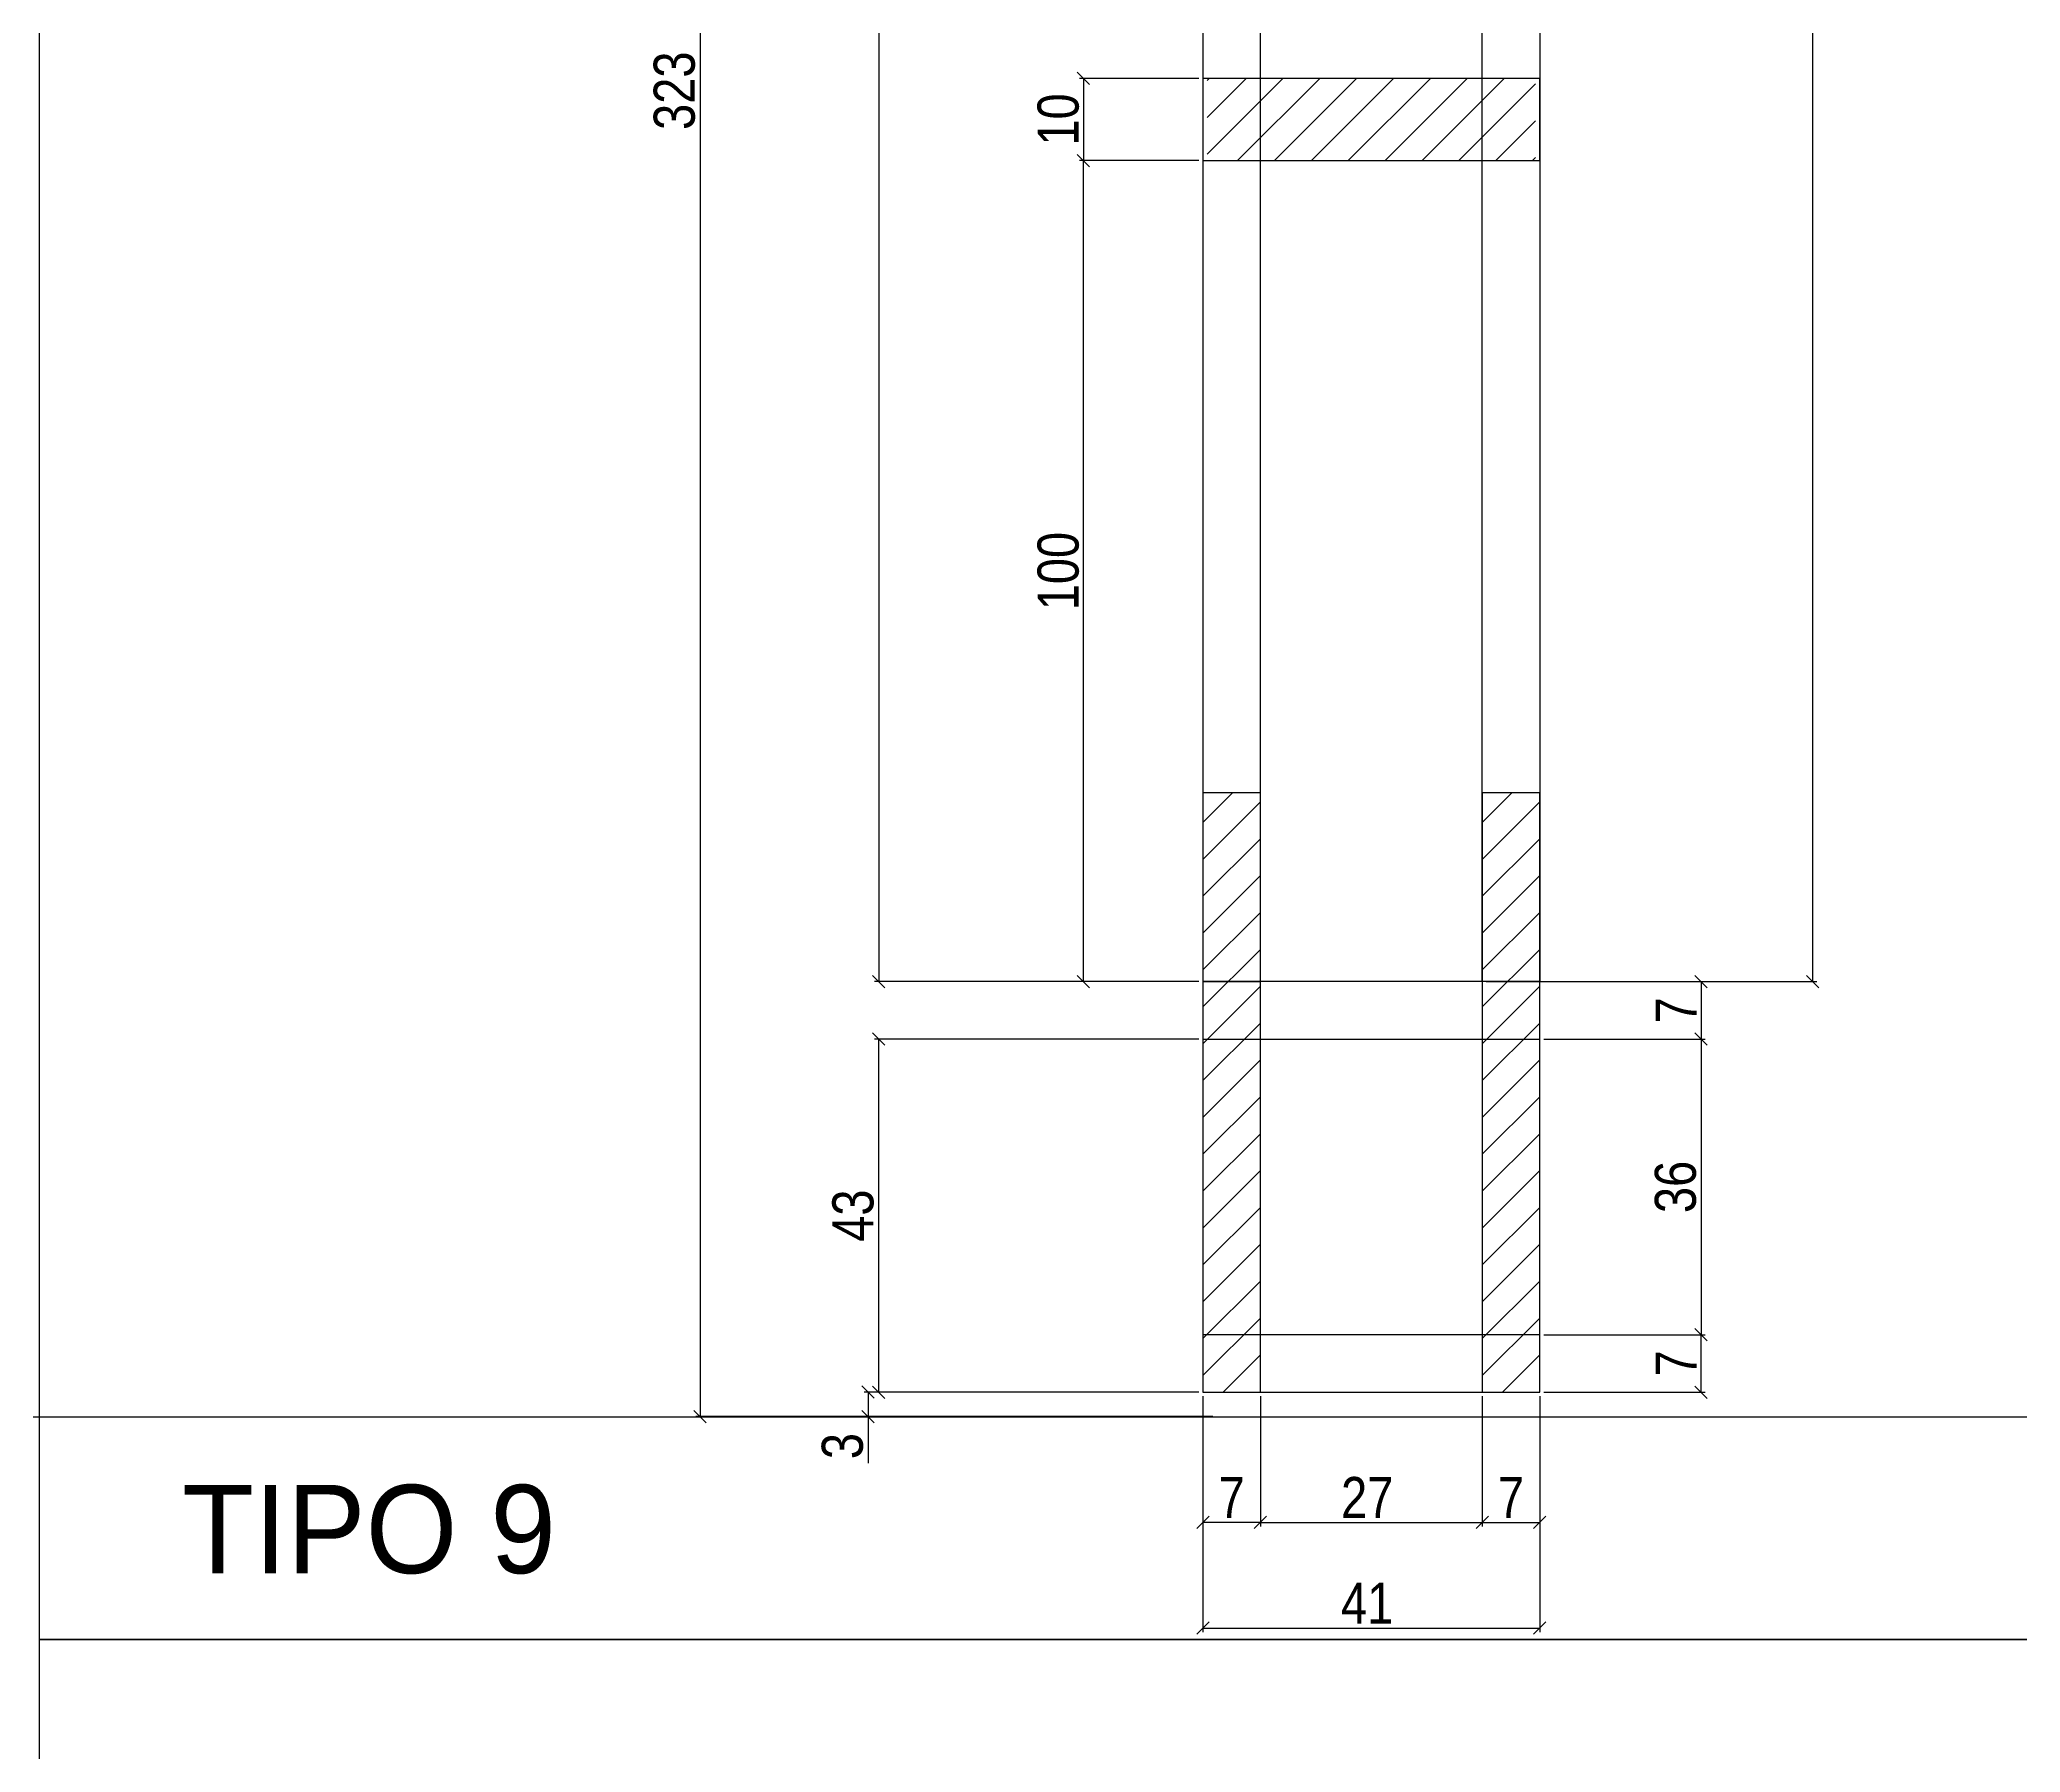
# Model space of a CAD drawing. Header units: millimetres. Extents: x 4248 to 7961, y 1155 to 5765.
# Drawn here: x 5746.1 to 6228.4, y 2664.7 to 3082 of the extents above; entities that cross this region are included whole.
import ezdxf

# ---------------------------------------------------------------- set-up
doc = ezdxf.new("R2010")
doc.units = ezdxf.units.MM
for name, color, linetype in [('1', 1, 'Continuous'), ('COTA', 241, 'Continuous'), ('Painéis', 200, 'Continuous'), ('SARR_7x7', 40, 'Continuous'), ('VIGAS', 3, 'Continuous')]:
    doc.layers.add(name, color=color, linetype=linetype)
doc.styles.add('COTA TECNICA 2X', font='techl___.ttf', dxfattribs={"height": 10})
doc.styles.add('ROMAS860', font='ROMAS860.SHX', dxfattribs={"height": 8.5})
doc.dimstyles.new('SECAO', dxfattribs={"dimscale": 0.333333, "dimtxt": 5, "dimasz": 9, "dimexe": 3, "dimexo": 3, "dimgap": 3, "dimtad": 1, "dimdec": 1, "dimlfac": 0.5, "dimzin": 12, "dimdsep": 46, "dimtxsty": 'COTA TECNICA 2X', "dimblk1": 'OBLIQUE', "dimblk2": 'OBLIQUE', "dimsah": 1, "dimcen": 0.9, "dimclrd": 4, "dimclre": 4, "dimclrt": 240, "dimadec": 1, "dimazin": 3, "dimtfac": 1, "dimtdec": 1, "dimtmove": 0, "dimatfit": 3, "dimfxl": 1, "dimtolj": 1, "dimtzin": 12, "dimarcsym": 0})

# ---------------------------------------------------------------- blocks, each defined once
blk = doc.blocks.new('_Oblique')
at = {"layer": '1', "color": 0, "lineweight": -2}
blk.add_line((-0.5, -0.5), (0.5, 0.5), dxfattribs=at)
blk = doc.blocks.new('*D205')
at = {"layer": 'COTA', "color": 4, "lineweight": -2, "transparency": 16777216}
for p, q in [((6028.36, 3362.48), (5949.4, 3362.48)), ((5950.4, 3362.48), (5950.4, 2852.48)), ((6028.36, 2852.48), (5949.4, 2852.48))]:
    blk.add_line(p, q, dxfattribs=at)
at = {"layer": 'Defpoints', "color": 0, "transparency": 16777216}
for p in [(6029.36, 3362.48), (5950.4, 2852.48), (6029.36, 2852.48)]:
    blk.add_point(p, dxfattribs=at)
at = {"layer": 'COTA', "color": 4, "lineweight": -2, "transparency": 16777216, "xscale": 3, "yscale": 3, "zscale": 3}
for p, rotation in [((5950.4, 3362.48), 90), ((5950.4, 2852.48), 270)]:
    blk.add_blockref('_Oblique', p, dxfattribs=dict(at, rotation=rotation))
at = {"layer": 'COTA', "color": 240, "transparency": 16777216, "insert": (5944.29, 3107.48), "char_height": 10, "attachment_point": 5, "rotation": 90, "style": 'COTA TECNICA 2X'}
blk.add_mtext('\\A1;255', dxfattribs=at)
blk = doc.blocks.new('*D206')
at = {"layer": 'COTA', "color": 4, "lineweight": -2, "transparency": 16777216}
for p, q in [((6029.36, 2751.48), (6029.36, 2694.02)), ((6111.36, 2751.48), (6111.36, 2694.02)), ((6029.36, 2695.02), (6111.36, 2695.02))]:
    blk.add_line(p, q, dxfattribs=at)
at = {"layer": 'Defpoints', "color": 0, "transparency": 16777216}
for p in [(6029.36, 2752.48), (6111.36, 2752.48), (6111.36, 2695.02)]:
    blk.add_point(p, dxfattribs=at)
at = {"layer": 'COTA', "color": 4, "lineweight": -2, "transparency": 16777216, "xscale": 3, "yscale": 3, "zscale": 3, "rotation": 180}
blk.add_blockref('_Oblique', (6029.36, 2695.02), dxfattribs=at)
at = {"layer": 'COTA', "color": 4, "lineweight": -2, "transparency": 16777216, "xscale": 3, "yscale": 3, "zscale": 3}
blk.add_blockref('_Oblique', (6111.36, 2695.02), dxfattribs=at)
at = {"layer": 'COTA', "color": 240, "transparency": 16777216, "insert": (6069.36, 2701.1), "char_height": 10, "attachment_point": 5, "style": 'COTA TECNICA 2X'}
blk.add_mtext('\\A1;41', dxfattribs=at)
blk = doc.blocks.new('*D207')
at = {"layer": 'COTA', "color": 4, "lineweight": -2, "transparency": 16777216}
for p, q in [((6043.36, 2751.48), (6043.36, 2719.74)), ((6097.36, 2751.48), (6097.36, 2719.74)), ((6043.36, 2720.74), (6097.36, 2720.74))]:
    blk.add_line(p, q, dxfattribs=at)
at = {"layer": 'Defpoints', "color": 0, "transparency": 16777216}
for p in [(6043.36, 2752.48), (6097.36, 2752.48), (6097.36, 2720.74)]:
    blk.add_point(p, dxfattribs=at)
at = {"layer": 'COTA', "color": 4, "lineweight": -2, "transparency": 16777216, "xscale": 3, "yscale": 3, "zscale": 3, "rotation": 180}
blk.add_blockref('_Oblique', (6043.36, 2720.74), dxfattribs=at)
at = {"layer": 'COTA', "color": 4, "lineweight": -2, "transparency": 16777216, "xscale": 3, "yscale": 3, "zscale": 3}
blk.add_blockref('_Oblique', (6097.36, 2720.74), dxfattribs=at)
at = {"layer": 'COTA', "color": 240, "transparency": 16777216, "insert": (6069.36, 2726.81), "char_height": 10, "attachment_point": 5, "style": 'COTA TECNICA 2X'}
blk.add_mtext('\\A1;27', dxfattribs=at)
blk = doc.blocks.new('*D208')
at = {"layer": 'COTA', "color": 4, "lineweight": -2, "transparency": 16777216}
blk.add_line((6097.36, 2720.74), (6111.36, 2720.74), dxfattribs=at)
at = {"layer": 'Defpoints', "color": 0, "transparency": 16777216}
for p in [(6097.36, 2720.74), (6111.36, 2720.74), (6111.36, 2720.74)]:
    blk.add_point(p, dxfattribs=at)
at = {"layer": 'COTA', "color": 4, "lineweight": -2, "transparency": 16777216, "xscale": 3, "yscale": 3, "zscale": 3, "rotation": 180}
blk.add_blockref('_Oblique', (6097.36, 2720.74), dxfattribs=at)
at = {"layer": 'COTA', "color": 4, "lineweight": -2, "transparency": 16777216, "xscale": 3, "yscale": 3, "zscale": 3}
blk.add_blockref('_Oblique', (6111.36, 2720.74), dxfattribs=at)
at = {"layer": 'COTA', "color": 240, "transparency": 16777216, "insert": (6104.36, 2726.81), "char_height": 10, "attachment_point": 5, "style": 'COTA TECNICA 2X'}
blk.add_mtext('\\A1;7', dxfattribs=at)
blk = doc.blocks.new('*D209')
at = {"layer": 'COTA', "color": 4, "lineweight": -2, "transparency": 16777216}
blk.add_line((6043.36, 2720.74), (6029.36, 2720.74), dxfattribs=at)
at = {"layer": 'Defpoints', "color": 0, "transparency": 16777216}
for p in [(6029.36, 2720.74), (6029.36, 2720.74), (6043.36, 2720.74)]:
    blk.add_point(p, dxfattribs=at)
at = {"layer": 'COTA', "color": 4, "lineweight": -2, "transparency": 16777216, "xscale": 3, "yscale": 3, "zscale": 3, "rotation": 180}
blk.add_blockref('_Oblique', (6029.36, 2720.74), dxfattribs=at)
at = {"layer": 'COTA', "color": 4, "lineweight": -2, "transparency": 16777216, "xscale": 3, "yscale": 3, "zscale": 3}
blk.add_blockref('_Oblique', (6043.36, 2720.74), dxfattribs=at)
at = {"layer": 'COTA', "color": 240, "transparency": 16777216, "insert": (6036.36, 2726.81), "char_height": 10, "attachment_point": 5, "style": 'COTA TECNICA 2X'}
blk.add_mtext('\\A1;7', dxfattribs=at)
blk = doc.blocks.new('*D210')
at = {"layer": 'COTA', "color": 4, "lineweight": -2, "transparency": 16777216}
for p, q in [((6028.36, 3072.5), (5999.26, 3072.5)), ((6000.26, 3072.5), (6000.26, 3052.5)), ((6028.36, 3052.5), (5999.26, 3052.5))]:
    blk.add_line(p, q, dxfattribs=at)
at = {"layer": 'Defpoints', "color": 0, "transparency": 16777216}
for p in [(6029.36, 3072.5), (6000.26, 3052.5), (6029.36, 3052.5)]:
    blk.add_point(p, dxfattribs=at)
at = {"layer": 'COTA', "color": 4, "lineweight": -2, "transparency": 16777216, "xscale": 3, "yscale": 3, "zscale": 3}
for p, rotation in [((6000.26, 3072.5), 90), ((6000.26, 3052.5), 270)]:
    blk.add_blockref('_Oblique', p, dxfattribs=dict(at, rotation=rotation))
at = {"layer": 'COTA', "color": 240, "transparency": 16777216, "insert": (5994.15, 3062.5), "char_height": 10, "attachment_point": 5, "rotation": 90, "style": 'COTA TECNICA 2X'}
blk.add_mtext('\\A1;10', dxfattribs=at)
blk = doc.blocks.new('*D213')
at = {"layer": 'COTA', "color": 4, "lineweight": -2, "transparency": 16777216}
for p, q in [((6042.36, 3392.48), (5905.89, 3392.48)), ((5906.89, 3392.48), (5906.89, 2746.55)), ((6031.73, 2746.55), (5905.89, 2746.55))]:
    blk.add_line(p, q, dxfattribs=at)
at = {"layer": 'Defpoints', "color": 0, "transparency": 16777216}
for p in [(6043.36, 3392.48), (5906.89, 2746.55), (6032.73, 2746.55)]:
    blk.add_point(p, dxfattribs=at)
at = {"layer": 'COTA', "color": 4, "lineweight": -2, "transparency": 16777216, "xscale": 3, "yscale": 3, "zscale": 3}
for p, rotation in [((5906.89, 3392.48), 90), ((5906.89, 2746.55), 270)]:
    blk.add_blockref('_Oblique', p, dxfattribs=dict(at, rotation=rotation))
at = {"layer": 'COTA', "color": 240, "transparency": 16777216, "insert": (5900.67, 3069.51), "char_height": 10, "attachment_point": 5, "rotation": 90, "style": 'COTA TECNICA 2X'}
blk.add_mtext('\\A1;323', dxfattribs=at)
blk = doc.blocks.new('*D214')
at = {"layer": 'COTA', "color": 4, "lineweight": -2, "transparency": 16777216}
for p, q in [((6025.78, 2752.52), (5946.82, 2752.52)), ((5947.82, 2752.52), (5947.82, 2746.52)), ((6025.78, 2746.52), (5946.82, 2746.52)), ((5947.82, 2746.52), (5947.82, 2735.19))]:
    blk.add_line(p, q, dxfattribs=at)
at = {"layer": 'Defpoints', "color": 0, "transparency": 16777216}
for p in [(6026.78, 2752.52), (5947.82, 2746.52), (6026.78, 2746.52)]:
    blk.add_point(p, dxfattribs=at)
at = {"layer": 'COTA', "color": 4, "lineweight": -2, "transparency": 16777216, "xscale": 3, "yscale": 3, "zscale": 3}
for p, rotation in [((5947.82, 2752.52), 90), ((5947.82, 2746.52), 270)]:
    blk.add_blockref('_Oblique', p, dxfattribs=dict(at, rotation=rotation))
at = {"layer": 'COTA', "color": 240, "transparency": 16777216, "insert": (5941.6, 2739.35), "char_height": 10, "attachment_point": 5, "rotation": 90, "style": 'COTA TECNICA 2X'}
blk.add_mtext('\\A1;3', dxfattribs=at)
blk = doc.blocks.new('*D217')
at = {"layer": 'COTA', "color": 4, "lineweight": -2, "transparency": 16777216}
for p, q in [((6028.36, 3052.5), (5999.26, 3052.5)), ((6000.26, 2852.48), (6000.26, 3052.5)), ((6027.36, 2852.48), (5999.26, 2852.48))]:
    blk.add_line(p, q, dxfattribs=at)
at = {"layer": 'Defpoints', "color": 0, "transparency": 16777216}
for p in [(6000.26, 3052.5), (6029.36, 3052.5), (6028.36, 2852.48)]:
    blk.add_point(p, dxfattribs=at)
at = {"layer": 'COTA', "color": 4, "lineweight": -2, "transparency": 16777216, "xscale": 3, "yscale": 3, "zscale": 3}
for p, rotation in [((6000.26, 3052.5), 90), ((6000.26, 2852.48), 270)]:
    blk.add_blockref('_Oblique', p, dxfattribs=dict(at, rotation=rotation))
at = {"layer": 'COTA', "color": 240, "transparency": 16777216, "insert": (5994.15, 2952.49), "char_height": 10, "attachment_point": 5, "rotation": 90, "style": 'COTA TECNICA 2X'}
blk.add_mtext('\\A1;100', dxfattribs=at)
blk = doc.blocks.new('*D219')
at = {"layer": 'COTA', "color": 4, "lineweight": -2, "transparency": 16777216}
for p, q in [((6113.36, 3354.46), (6178.83, 3354.46)), ((6177.83, 3354.46), (6177.83, 2852.48)), ((6113.36, 2852.48), (6178.83, 2852.48))]:
    blk.add_line(p, q, dxfattribs=at)
at = {"layer": 'Defpoints', "color": 0, "transparency": 16777216}
for p in [(6112.36, 3354.46), (6112.36, 2852.48), (6177.83, 2852.48)]:
    blk.add_point(p, dxfattribs=at)
at = {"layer": 'COTA', "color": 4, "lineweight": -2, "transparency": 16777216, "xscale": 3, "yscale": 3, "zscale": 3}
for p, rotation in [((6177.83, 3354.46), 90), ((6177.83, 2852.48), 270)]:
    blk.add_blockref('_Oblique', p, dxfattribs=dict(at, rotation=rotation))
at = {"layer": 'COTA', "color": 240, "transparency": 16777216, "insert": (6171.72, 3103.47), "char_height": 10, "attachment_point": 5, "rotation": 90, "style": 'COTA TECNICA 2X'}
blk.add_mtext('\\A1;251', dxfattribs=at)
blk = doc.blocks.new('*D220')
at = {"layer": 'COTA', "color": 4, "lineweight": -2, "transparency": 16777216}
for p, q in [((6098.36, 2852.48), (6151.68, 2852.48)), ((6150.68, 2852.48), (6150.68, 2838.48)), ((6112.36, 2838.48), (6151.68, 2838.48))]:
    blk.add_line(p, q, dxfattribs=at)
at = {"layer": 'Defpoints', "color": 0, "transparency": 16777216}
for p in [(6097.36, 2852.48), (6111.36, 2838.48), (6150.68, 2838.48)]:
    blk.add_point(p, dxfattribs=at)
at = {"layer": 'COTA', "color": 4, "lineweight": -2, "transparency": 16777216, "xscale": 3, "yscale": 3, "zscale": 3}
for p, rotation in [((6150.68, 2852.48), 90), ((6150.68, 2838.48), 270)]:
    blk.add_blockref('_Oblique', p, dxfattribs=dict(at, rotation=rotation))
at = {"layer": 'COTA', "color": 240, "transparency": 16777216, "insert": (6144.61, 2845.48), "char_height": 10, "attachment_point": 5, "rotation": 90, "style": 'COTA TECNICA 2X'}
blk.add_mtext('\\A1;7', dxfattribs=at)
blk = doc.blocks.new('*D1159')
at = {"layer": 'COTA', "color": 4, "lineweight": -2, "transparency": 16777216}
for p, q in [((6028.36, 2838.48), (5949.4, 2838.48)), ((5950.4, 2752.48), (5950.4, 2838.48)), ((6028.36, 2752.48), (5949.4, 2752.48))]:
    blk.add_line(p, q, dxfattribs=at)
at = {"layer": 'Defpoints', "color": 0, "transparency": 16777216}
for p in [(5950.4, 2838.48), (6029.36, 2838.48), (6029.36, 2752.48)]:
    blk.add_point(p, dxfattribs=at)
at = {"layer": 'COTA', "color": 4, "lineweight": -2, "transparency": 16777216, "xscale": 3, "yscale": 3, "zscale": 3}
for p, rotation in [((5950.4, 2838.48), 90), ((5950.4, 2752.48), 270)]:
    blk.add_blockref('_Oblique', p, dxfattribs=dict(at, rotation=rotation))
at = {"layer": 'COTA', "color": 240, "transparency": 16777216, "insert": (5944.18, 2795.48), "char_height": 10, "attachment_point": 5, "rotation": 90, "style": 'COTA TECNICA 2X'}
blk.add_mtext('\\A1;43', dxfattribs=at)
blk = doc.blocks.new('*D1160')
at = {"layer": 'COTA', "color": 4, "lineweight": -2, "transparency": 16777216}
for p, q in [((6112.36, 2838.48), (6151.68, 2838.48)), ((6150.68, 2838.48), (6150.68, 2766.48)), ((6112.36, 2766.48), (6151.68, 2766.48))]:
    blk.add_line(p, q, dxfattribs=at)
at = {"layer": 'Defpoints', "color": 0, "transparency": 16777216}
for p in [(6111.36, 2838.48), (6111.36, 2766.48), (6150.68, 2766.48)]:
    blk.add_point(p, dxfattribs=at)
at = {"layer": 'COTA', "color": 4, "lineweight": -2, "transparency": 16777216, "xscale": 3, "yscale": 3, "zscale": 3}
for p, rotation in [((6150.68, 2838.48), 90), ((6150.68, 2766.48), 270)]:
    blk.add_blockref('_Oblique', p, dxfattribs=dict(at, rotation=rotation))
at = {"layer": 'COTA', "color": 240, "transparency": 16777216, "insert": (6144.47, 2802.48), "char_height": 10, "attachment_point": 5, "rotation": 90, "style": 'COTA TECNICA 2X'}
blk.add_mtext('\\A1;36', dxfattribs=at)
blk = doc.blocks.new('*D1161')
at = {"layer": 'COTA', "color": 4, "lineweight": -2, "transparency": 16777216}
for p, q in [((6112.36, 2766.48), (6151.68, 2766.48)), ((6150.68, 2752.48), (6150.68, 2766.48)), ((6112.36, 2752.48), (6151.68, 2752.48))]:
    blk.add_line(p, q, dxfattribs=at)
at = {"layer": 'Defpoints', "color": 0, "transparency": 16777216}
for p in [(6111.36, 2766.48), (6150.68, 2766.48), (6111.36, 2752.48)]:
    blk.add_point(p, dxfattribs=at)
at = {"layer": 'COTA', "color": 4, "lineweight": -2, "transparency": 16777216, "xscale": 3, "yscale": 3, "zscale": 3}
for p, rotation in [((6150.68, 2766.48), 90), ((6150.68, 2752.48), 270)]:
    blk.add_blockref('_Oblique', p, dxfattribs=dict(at, rotation=rotation))
at = {"layer": 'COTA', "color": 240, "transparency": 16777216, "insert": (6144.61, 2759.48), "char_height": 10, "attachment_point": 5, "rotation": 90, "style": 'COTA TECNICA 2X'}
blk.add_mtext('\\A1;7', dxfattribs=at)

msp = doc.modelspace()

# ---------------------------------------------------------------- hatches: boundary and pattern name
at = {"layer": 'COTA'}
h = msp.add_hatch(dxfattribs=at)
h.set_pattern_fill('ANSI31', color=256, scale=2, style=0)
h.set_pattern_definition([(45, (-20098.247, -194220.296), (-4.49012806, 4.49012806), [])])
h.paths.add_polyline_path([(6110.36, 3072.5), (6030.36, 3072.5), (6030.36, 3052.5), (6110.36, 3052.5)])
h = msp.add_hatch(dxfattribs=at)
h.set_pattern_fill('ANSI31', color=256, scale=2, style=0)
h.set_pattern_definition([(45, (-13814.8615, -2970.711), (-4.490128, 4.490128), [])])
h.paths.add_polyline_path([(6029.36, 2752.48), (6043.36, 2752.48), (6043.36, 2898.48), (6029.36, 2898.48)])
h = msp.add_hatch(dxfattribs=at)
h.set_pattern_fill('ANSI31', color=256, scale=2, style=0)
h.set_pattern_definition([(45, (-13746.8615, -2970.711), (-4.490128, 4.490128), [])])
h.paths.add_polyline_path([(6097.36, 2752.48), (6111.36, 2752.48), (6111.36, 2898.48), (6097.36, 2898.48)])

# ---------------------------------------------------------------- linework, layer by layer
at = {"linetype": 'Continuous'}
for points in [[(6051.36, 2838.48), (6111.36, 2838.48), (6111.36, 2852.48), (6029.36, 2852.48), (6029.36, 2838.48), (6051.36, 2838.48)], [(6051.36, 2752.48), (6111.36, 2752.48), (6111.36, 2766.48), (6029.36, 2766.48), (6029.36, 2752.48), (6051.36, 2752.48)]]:
    msp.add_lwpolyline(points, dxfattribs=at)
at = {"layer": 'COTA', "color": 1}
msp.add_line((4247.57, 2746.48), (7744.04, 2746.48), dxfattribs=at)
at = {"layer": 'Painéis'}
msp.add_lwpolyline([(6029.36, 3052.5), (6111.36, 3052.5), (6111.36, 3072.5), (6029.36, 3072.5), (6029.36, 3052.5)], dxfattribs=at)
for points in [[(6029.36, 2752.48), (6043.36, 2752.48), (6043.36, 2898.48), (6029.36, 2898.48)], [(6097.36, 2752.48), (6111.36, 2752.48), (6111.36, 2898.48), (6097.36, 2898.48)]]:
    msp.add_lwpolyline(points, close=True, dxfattribs=at)
at = {"layer": 'SARR_7x7', "linetype": 'Continuous'}
for points in [[(6029.36, 2852.48), (6043.36, 2852.48), (6043.36, 3362.48), (6029.36, 3362.48)], [(6111.36, 2852.48), (6097.36, 2852.48), (6097.36, 3354.46), (6111.36, 3354.46)]]:
    msp.add_lwpolyline(points, close=True, dxfattribs=at)
at = {"layer": 'VIGAS'}
for points in [[(6245.55, 2692.22), (5746.06, 2692.22), (5746.06, 3460.65), (6245.55, 3460.65)], [(6245.55, 1923.79), (5746.06, 1923.79), (5746.06, 2692.22), (6245.55, 2692.22)]]:
    msp.add_lwpolyline(points, close=True, dxfattribs=at)

# ---------------------------------------------------------------- texts
at = {"layer": 'COTA', "color": 7, "style": 'ROMAS860'}
msp.add_text('TIPO 9', height=21.505, dxfattribs=at).set_placement((5780.71, 2708.39))

# ---------------------------------------------------------------- dimensions: what is measured, and where the dimension line sits
at = {"layer": 'COTA', "color": 3}
for base, p1, p2, picture, middle in [((5906.89, 2746.55), (6043.36, 3392.48), (6032.73, 2746.55), '*D213', (5900.67, 3069.51)), ((5950.4, 2852.48), (6029.36, 3362.48), (6029.36, 2852.48), '*D205', (5944.29, 3107.48)), ((6177.83, 2852.48), (6112.36, 3354.46), (6112.36, 2852.48), '*D219', (6171.72, 3103.47)), ((6000.26, 3052.5), (6029.36, 3072.5), (6029.36, 3052.5), '*D210', (5994.15, 3062.5)), ((6000.26, 3052.5), (6028.36, 2852.48), (6029.36, 3052.5), '*D217', (5994.15, 2952.49)), ((6150.68, 2838.48), (6097.36, 2852.48), (6111.36, 2838.48), '*D220', (6144.61, 2845.48)), ((5950.4, 2838.48), (6029.36, 2752.48), (6029.36, 2838.48), '*D1159', (5944.18, 2795.48)), ((6150.68, 2766.48), (6111.36, 2838.48), (6111.36, 2766.48), '*D1160', (6144.47, 2802.48)), ((5947.82, 2746.52), (6026.78, 2752.52), (6026.78, 2746.52), '*D214', (5941.6, 2739.35))]:
    dim = msp.add_linear_dim(base=base, p1=p1, p2=p2, angle=90, dimstyle='SECAO', dxfattribs=at)
    dim.commit()
    dim.dimension.update_dxf_attribs({"geometry": picture, "text_midpoint": middle})
dim = msp.add_linear_dim(base=(6150.68, 2766.48), p1=(6111.36, 2752.48), p2=(6111.36, 2766.48), angle=90, dimstyle='SECAO', dxfattribs=at)
dim.commit()
dim.dimension.update_dxf_attribs({"geometry": '*D1161', "text_midpoint": (6150.68, 2759.48), "dimtype": 160})
for base, p1, p2, picture, middle in [((6111.36, 2695.02), (6029.36, 2752.48), (6111.36, 2752.48), '*D206', (6069.36, 2695.02)), ((6097.36, 2720.74), (6043.36, 2752.48), (6097.36, 2752.48), '*D207', (6069.36, 2720.74)), ((6111.36, 2720.74), (6097.36, 2720.74), (6111.36, 2720.74), '*D208', (6104.36, 2720.74))]:
    dim = msp.add_linear_dim(base=base, p1=p1, p2=p2, dimstyle='SECAO', dxfattribs=at)
    dim.commit()
    dim.dimension.update_dxf_attribs({"geometry": picture, "text_midpoint": middle, "dimtype": 160})
dim = msp.add_linear_dim(base=(6029.36, 2720.74), p1=(6043.36, 2720.74), p2=(6029.36, 2720.74), dimstyle='SECAO', dxfattribs=at)
dim.commit()
dim.dimension.update_dxf_attribs({"geometry": '*D209', "text_midpoint": (6036.36, 2726.81)})

doc.saveas('drawing.dxf')
